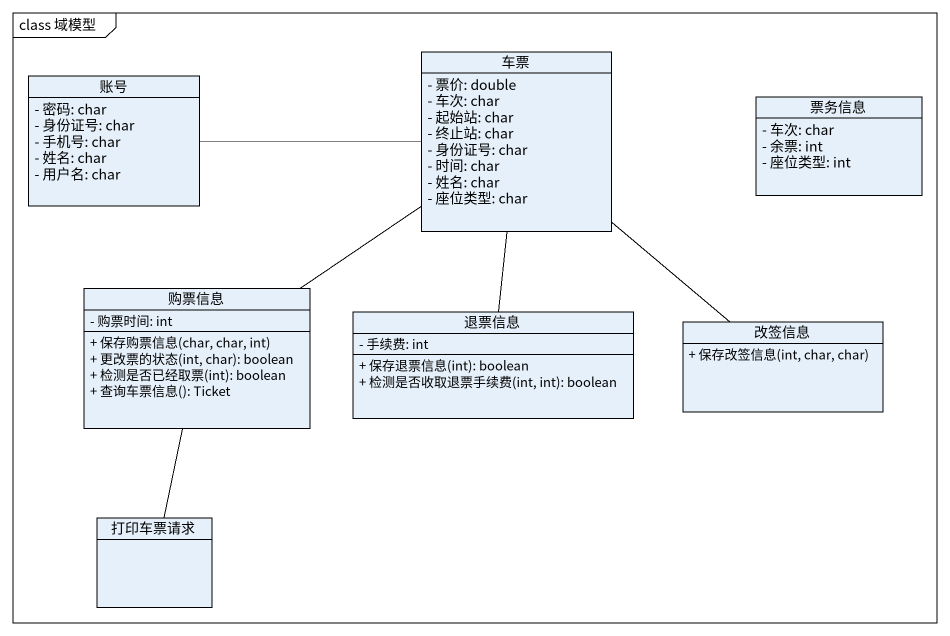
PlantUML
@startuml
mainframe class 域模型
hide circle
hide empty members
skinparam classAttributeIconSize 0
class 账号 {
  - 密码: char
  - 身份证号: char
  - 手机号: char
  - 姓名: char
  - 用户名: char
}
class 车票 {
  - 票价: double
  - 车次: char
  - 起始站: char
  - 终止站: char
  - 身份证号: char
  - 时间: char
  - 姓名: char
  - 座位类型: char
}
class 票务信息 {
  - 车次: char
  - 余票: int
  - 座位类型: int
}
class 购票信息 {
  - 购票时间: int
  + 保存购票信息(char, char, int)
  + 更改票的状态(int, char): boolean
  + 检测是否已经取票(int): boolean
  + 查询车票信息(): Ticket
}
class 退票信息 {
  - 手续费: int
  + 保存退票信息(int): boolean
  + 检测是否收取退票手续费(int, int): boolean
}
class 改签信息 {
  + 保存改签信息(int, char, char)
}
class 打印车票请求
账号 -right- 车票
车票 -- 改签信息
购票信息 -up- 车票
购票信息 -- 打印车票请求
退票信息 -up- 车票
@enduml
